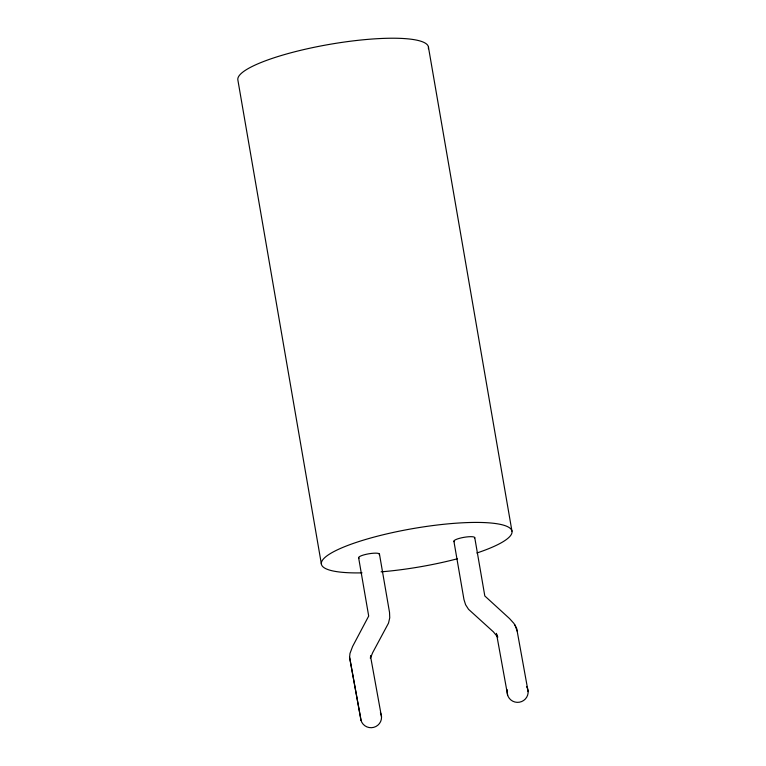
<?xml version="1.0" encoding="UTF-8"?>
<svg xmlns="http://www.w3.org/2000/svg" width="766" height="766" viewBox="0 0 766 766"><rect width="100%" height="100%" fill="white"/><g stroke="black" fill="none" stroke-linecap="round" stroke-linejoin="round"><path stroke-width="1.15" d="M361.054 720.528L349.602 657.372L349.966 653.494L352.58 646.504L368.695 616.046L358.622 557.705M370.572 656.606L370.629 655.859L370.38 658.339L372.659 652.68L388.506 623.131L389.741 617.846L389.53 612.446L379.467 554.105M528.138 691.631L516.686 628.474L513.938 623.438L509.524 618.555L484.811 595.967L474.748 537.627M515.03 624.951L517.136 631.098M496.674 634.803L496.358 634.114L497.804 637.197L493.352 631.816L468.524 609.296L465.594 604.728L463.966 599.567L453.903 541.236M496.435 633.348L507.647 695.174M370.543 656.309L381.545 716.986M349.602 657.372L360.595 717.886A10.485 10.274 -10.3 0 0 373.712 727.355A10.485 10.274 -10.3 0 0 380.396 712.686M428.424 47.004L511.966 531.192M321.404 564.149L237.862 79.951A96.688 19.437 -9.8 0 1 333.813 43.652A96.688 19.437 -9.8 0 1 428.366 48.727M526.539 686.556A10.485 10.274 -10.3 0 1 519.415 702.202A10.485 10.274 -10.3 0 1 507.446 689.86M362.05 572.863A96.688 19.437 -9.8 0 1 343.934 546.962A96.688 19.437 -9.8 0 1 484.754 522.603A96.688 19.437 -9.8 0 1 476.873 553.004M457.494 558.74A96.688 19.437 -9.8 0 1 381.095 571.848M454.362 541.715A10.58 2.126 -9.8 0 1 463.947 537.339A10.58 2.126 -9.8 0 1 474.489 538.23M359.082 558.194A10.58 2.126 -9.8 0 1 368.666 553.818A10.58 2.126 -9.8 0 1 379.208 554.708"/></g></svg>
